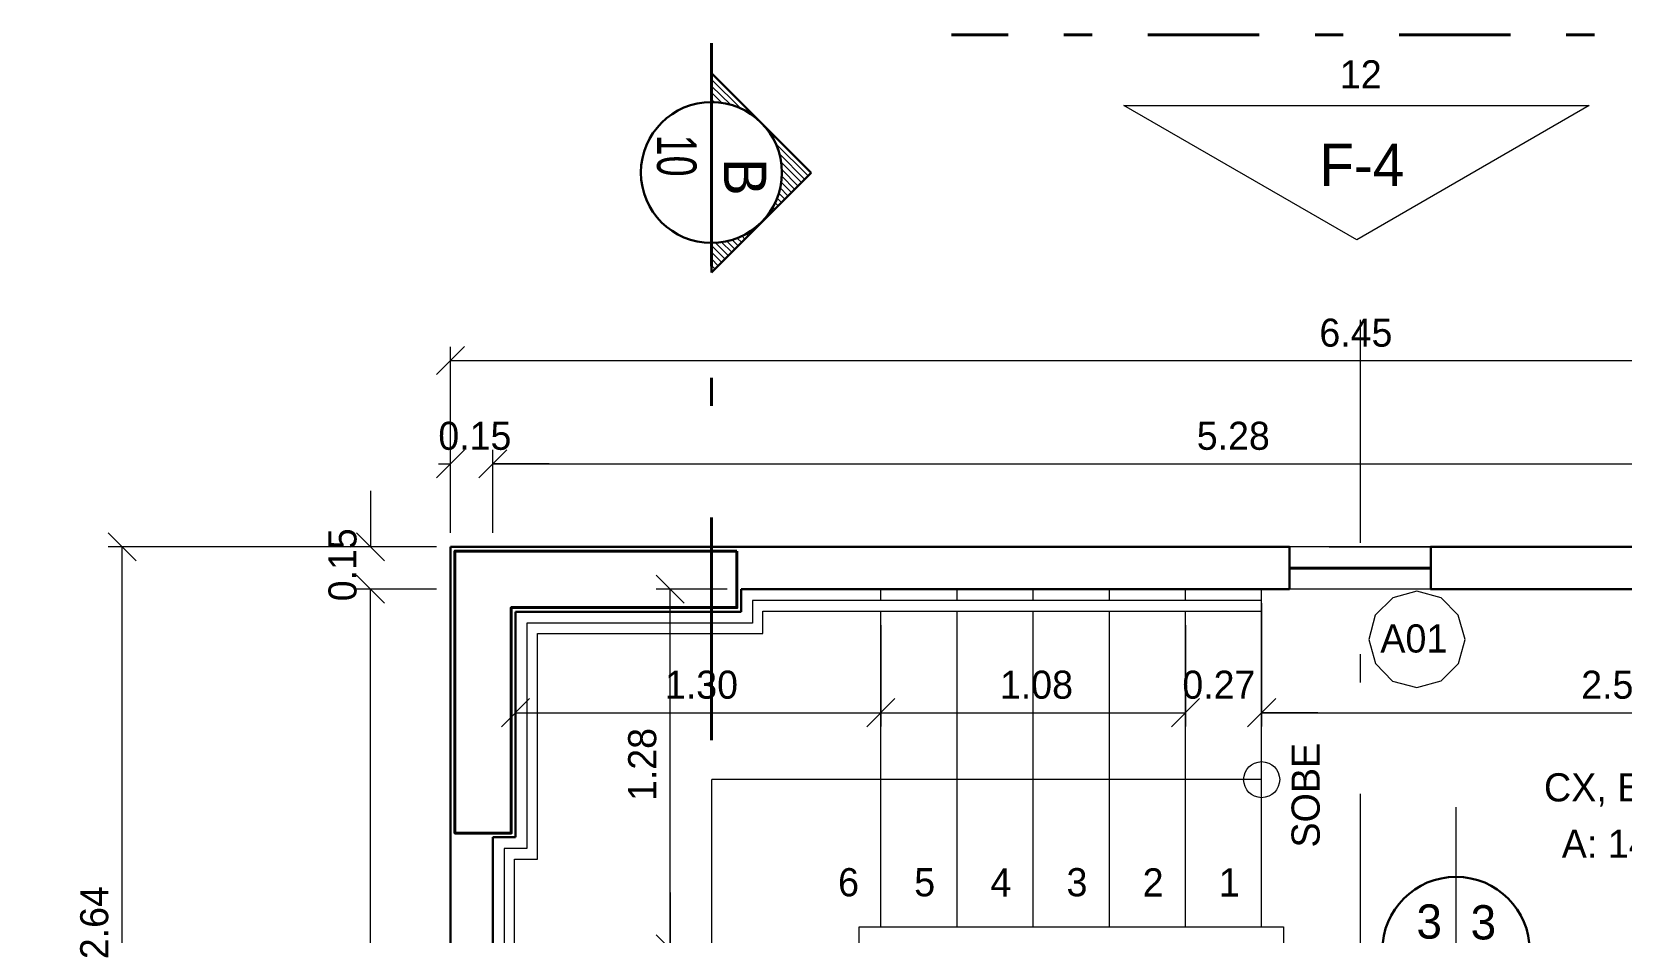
# Model space of a CAD drawing. Header units: metres. Extents: x 2.9 to 62.3, y 8 to 50.1.
# Drawn here: x 25.79 to 31.43, y 25.36 to 28.55 of the extents above; entities that cross this region are included whole.
import ezdxf
from ezdxf.enums import TextEntityAlignment as Align

# ---------------------------------------------------------------- set-up
doc = ezdxf.new("R2010")
doc.units = ezdxf.units.M
doc.header["$MEASUREMENT"] = 0
doc.linetypes.add('DGN Style 2', pattern=[0.98853, 0.593118, -0.395412])
doc.linetypes.add('DGN Style 4', pattern=[1.582636, 0.790824, -0.395412, 0.00098853, -0.395412])
doc.layers.get('Defpoints').update_dxf_attribs({"lineweight": 0})
for name, color, linetype, lineweight in [('Level 12', 7, 'Continuous', 0), ('Level 24-1', 7, 'Continuous', 0), ('Level 3', 7, 'Continuous', 0), ('Level 43', 7, 'Continuous', 0), ('Level 44', 7, 'Continuous', 0)]:
    doc.layers.add(name, color=color, linetype=linetype, lineweight=lineweight)
doc.styles.add('Style-INTL_ENGINEERING', font='INTL_ENGINEERING.shx')
doc.dimstyles.get("Standard").update_dxf_attribs({"dimtxt": 0.18, "dimasz": 0.18, "dimexe": 0.18, "dimexo": 0.0625, "dimgap": 0.09, "dimtad": 0, "dimtih": 1, "dimtoh": 1, "dimdec": 4, "dimzin": 1, "dimdsep": 46, "dimtxsty": 'Standard', "dimcen": 0, "dimadec": 0, "dimazin": 0, "dimtfac": 1, "dimtdec": 4, "dimtofl": 0, "dimtmove": 0, "dimatfit": 3, "dimfxl": 0, "dimtolj": 1, "dimtzin": 1, "dimarcsym": 0})

# ---------------------------------------------------------------- blocks, each defined once
blk = doc.blocks.new('*D69')
at = {"layer": 'Defpoints'}
for p in [(30.4995, 27.3854), (33.7253, 27.3854), (27.2738, 26.7246), (33.7253, 26.7246)]:
    blk.add_point(p, dxfattribs=at)
at = {"layer": 'Level 43', "color": 2, "linetype": 'Continuous', "lineweight": 0}
for p, q in [((27.2241, 27.3357), (27.3236, 27.4352)), ((27.2738, 26.7741), (27.2738, 27.4349)), ((33.775, 27.4352), (33.6755, 27.3357)), ((33.7253, 26.7741), (33.7253, 27.4349)), ((27.2738, 27.3854), (33.7253, 27.3854))]:
    blk.add_line(p, q, dxfattribs=at)
at = {"layer": 'Level 43', "color": 2, "linetype": 'Continuous', "lineweight": 0, "style": 'Style-INTL_ENGINEERING'}
blk.add_text('6.45', height=0.0995, dxfattribs=at).set_placement((30.355, 27.4847), align=Align.MIDDLE_LEFT)
blk = doc.blocks.new('_Oblique')
at = {"color": 0, "linetype": 'ByBlock', "lineweight": -2}
blk.add_line((0.5, 0.5), (-0.5, -0.5), dxfattribs=at)
blk = doc.blocks.new('*D71')
at = {"layer": 'Defpoints'}
for p in [(30.062, 27.0195), (32.7002, 27.0195), (27.4238, 26.7246), (32.7002, 26.5746)]:
    blk.add_point(p, dxfattribs=at)
at = {"layer": 'Level 43', "color": 2, "linetype": 'Continuous', "lineweight": 0}
for p, q in [((27.3741, 26.9698), (27.4736, 27.0693)), ((27.4238, 26.7741), (27.4238, 27.069)), ((32.75, 27.0693), (32.6505, 26.9698)), ((32.7002, 26.6241), (32.7002, 27.069)), ((27.4238, 27.0195), (32.7002, 27.0195))]:
    blk.add_line(p, q, dxfattribs=at)
at = {"layer": 'Level 43', "color": 2, "linetype": 'Continuous', "lineweight": 0, "style": 'Style-INTL_ENGINEERING'}
blk.add_text('5.28', height=0.0995, dxfattribs=at).set_placement((29.9202, 27.1188), align=Align.MIDDLE_LEFT)
blk = doc.blocks.new('*D70')
at = {"layer": 'Defpoints'}
for p in [(27.3488, 27.0195), (27.4238, 27.0195), (27.2738, 26.7246), (27.4238, 26.7246)]:
    blk.add_point(p, dxfattribs=at)
at = {"layer": 'Level 43', "color": 2, "linetype": 'Continuous', "lineweight": 0}
for p, q in [((27.3236, 27.0693), (27.2241, 26.9698)), ((27.2738, 26.7741), (27.2738, 27.069)), ((27.3741, 26.9698), (27.4736, 27.0693)), ((27.4238, 26.7741), (27.4238, 27.069)), ((27.2309, 27.0195), (27.2738, 27.0195)), ((27.6233, 27.0195), (27.4238, 27.0195))]:
    blk.add_line(p, q, dxfattribs=at)
at = {"layer": 'Level 43', "color": 2, "linetype": 'Continuous', "lineweight": 0, "style": 'Style-INTL_ENGINEERING'}
blk.add_text('0.15', height=0.0995, dxfattribs=at).set_placement((27.2309, 27.1188), align=Align.MIDDLE_LEFT)
blk = doc.blocks.new('*D82')
at = {"layer": 'Defpoints'}
for p in [(26.9902, 26.5746), (27.2738, 26.5746), (26.9902, 24.9318), (27.6045, 23.289)]:
    blk.add_point(p, dxfattribs=at)
at = {"layer": 'Level 43', "color": 2, "linetype": 'Continuous', "lineweight": 0}
for p, q in [((26.9404, 26.6244), (27.0399, 26.5249)), ((27.2243, 26.5746), (26.9407, 26.5746)), ((26.9902, 23.289), (26.9902, 26.5746)), ((27.0399, 23.2393), (26.9404, 23.3388)), ((27.555, 23.289), (26.9407, 23.289))]:
    blk.add_line(p, q, dxfattribs=at)
at = {"layer": 'Level 43', "color": 2, "linetype": 'Continuous', "lineweight": 0, "style": 'Style-INTL_ENGINEERING'}
blk.add_text('3.29', height=0.0995, rotation=90, dxfattribs=at).set_placement((26.8909, 24.7896), align=Align.MIDDLE_LEFT)
blk = doc.blocks.new('*D83')
at = {"layer": 'Defpoints'}
for p in [(26.9902, 26.7246), (27.2738, 26.7246), (26.9902, 26.6496), (27.2738, 26.5746)]:
    blk.add_point(p, dxfattribs=at)
at = {"layer": 'Level 43', "color": 2, "linetype": 'Continuous', "lineweight": 0}
for p, q in [((26.9902, 26.9241), (26.9902, 26.7246)), ((27.0399, 26.6749), (26.9404, 26.7744)), ((27.2243, 26.7246), (26.9407, 26.7246)), ((26.9404, 26.6244), (27.0399, 26.5249)), ((27.2243, 26.5746), (26.9407, 26.5746)), ((26.9902, 26.5317), (26.9902, 26.5746))]:
    blk.add_line(p, q, dxfattribs=at)
at = {"layer": 'Level 43', "color": 2, "linetype": 'Continuous', "lineweight": 0, "style": 'Style-INTL_ENGINEERING'}
blk.add_text('0.15', height=0.0995, rotation=90, dxfattribs=at).set_placement((26.8909, 26.5317), align=Align.MIDDLE_LEFT)
blk = doc.blocks.new('*D138')
at = {"layer": 'Defpoints'}
for p in [(28.8002, 26.4971), (29.8803, 26.4971), (29.3403, 26.1366), (29.8803, 26.1366)]:
    blk.add_point(p, dxfattribs=at)
at = {"layer": 'Level 43', "color": 2, "linetype": 'Continuous', "lineweight": 0}
for p, q in [((28.8002, 26.4476), (28.8002, 26.0871)), ((29.8803, 26.4476), (29.8803, 26.0871)), ((28.7505, 26.0869), (28.85, 26.1864)), ((29.93, 26.1864), (29.8305, 26.0869)), ((28.8002, 26.1366), (29.8803, 26.1366))]:
    blk.add_line(p, q, dxfattribs=at)
at = {"layer": 'Level 43', "color": 2, "linetype": 'Continuous', "lineweight": 0, "style": 'Style-INTL_ENGINEERING'}
blk.add_text('1.08', height=0.0995, dxfattribs=at).set_placement((29.2223, 26.2359), align=Align.MIDDLE_LEFT)
blk = doc.blocks.new('*D139')
at = {"layer": 'Defpoints'}
for p in [(30.1502, 26.5746), (29.8803, 26.4971), (30.0153, 26.1366), (30.1502, 26.1366)]:
    blk.add_point(p, dxfattribs=at)
at = {"layer": 'Level 43', "color": 2, "linetype": 'Continuous', "lineweight": 0}
for p, q in [((30.1502, 26.5251), (30.1502, 26.0871)), ((29.8803, 26.4476), (29.8803, 26.0871)), ((29.93, 26.1864), (29.8305, 26.0869)), ((30.1005, 26.0869), (30.2, 26.1864)), ((29.6808, 26.1366), (29.8803, 26.1366)), ((30.3498, 26.1366), (30.1502, 26.1366))]:
    blk.add_line(p, q, dxfattribs=at)
at = {"layer": 'Level 43', "color": 2, "linetype": 'Continuous', "lineweight": 0, "style": 'Style-INTL_ENGINEERING'}
blk.add_text('0.27', height=0.0995, dxfattribs=at).set_placement((29.8691, 26.2359), align=Align.MIDDLE_LEFT)
blk = doc.blocks.new('*D140')
at = {"layer": 'Defpoints'}
for p in [(30.1502, 26.5746), (32.7002, 26.5746), (31.4252, 26.1366), (32.7002, 26.1366)]:
    blk.add_point(p, dxfattribs=at)
at = {"layer": 'Level 43', "color": 2, "linetype": 'Continuous', "lineweight": 0}
for p, q in [((30.1502, 26.5251), (30.1502, 26.0871)), ((32.7002, 26.5251), (32.7002, 26.0871)), ((30.1005, 26.0869), (30.2, 26.1864)), ((32.75, 26.1864), (32.6505, 26.0869)), ((30.1502, 26.1366), (32.7002, 26.1366))]:
    blk.add_line(p, q, dxfattribs=at)
at = {"layer": 'Level 43', "color": 2, "linetype": 'Continuous', "lineweight": 0, "style": 'Style-INTL_ENGINEERING'}
blk.add_text('2.55', height=0.0995, dxfattribs=at).set_placement((31.2834, 26.2359), align=Align.MIDDLE_LEFT)
blk = doc.blocks.new('*D137')
at = {"layer": 'Defpoints'}
for p in [(27.5045, 26.4942), (28.8002, 26.4971), (28.1524, 26.1366), (28.8002, 26.1366)]:
    blk.add_point(p, dxfattribs=at)
at = {"layer": 'Level 43', "color": 2, "linetype": 'Continuous', "lineweight": 0}
for p, q in [((27.5045, 26.4447), (27.5045, 26.0871)), ((28.8002, 26.4476), (28.8002, 26.0871)), ((27.4548, 26.0869), (27.5543, 26.1864)), ((28.85, 26.1864), (28.7505, 26.0869)), ((27.5045, 26.1366), (28.8002, 26.1366))]:
    blk.add_line(p, q, dxfattribs=at)
at = {"layer": 'Level 43', "color": 2, "linetype": 'Continuous', "lineweight": 0, "style": 'Style-INTL_ENGINEERING'}
blk.add_text('1.30', height=0.0995, dxfattribs=at).set_placement((28.0345, 26.2359), align=Align.MIDDLE_LEFT)
blk = doc.blocks.new('*U386')
at = {"layer": 'Level 44', "color": 4, "linetype": 'Continuous', "lineweight": 0, "flags": 128}
blk.add_lwpolyline([(0.00342, 0), (0.00294, 0.00172), (0.00172, 0.00296), (0, 0.00342), (-0.00171, 0.00296), (-0.00296, 0.00172), (-0.00341, 0), (-0.00294, -0.00171), (-0.00172, -0.00295), (-0.00001, -0.00341), (0.00173, -0.00294), (0.00295, -0.00171)], close=True, dxfattribs=at)
at = {"layer": 'Level 44', "color": 4, "linetype": 'Continuous', "lineweight": 0, "style": 'Style-INTL_ENGINEERING'}
blk.add_text('A01', height=0.001999, rotation=359.9999, dxfattribs=at).set_placement((-0.00259, -0.00093))
blk = doc.blocks.new('INDESP_1')
at = {"layer": 'Level 3', "color": 131, "linetype": 'Continuous', "lineweight": 0}
for p, q in [((0.01506, -0.01302), (0.01507, 0.01257)), ((0.00001, 0), (0.03099, 0))]:
    blk.add_line(p, q, dxfattribs=at)
at = {"layer": 'Level 3', "color": 131, "linetype": 'Continuous', "lineweight": 13}
blk.add_line((0.0221, 0), (0.02213, 0.00002), dxfattribs=at)
at = {"layer": 'Level 3', "color": 131, "linetype": 'Continuous', "lineweight": 30}
blk.add_circle((0.01505, 0.00001), 0.00645, dxfattribs=at)
at = {"layer": 'Level 3', "color": 131, "linetype": 'Continuous', "lineweight": 30, "style": 'Style-INTL_ENGINEERING'}
for s, p in [('3', (0.01159, 0.00105)), ('3', (0.01633, 0.00098)), ('1', (0.01167, -0.00425))]:
    blk.add_text(s, height=0.003, rotation=0, dxfattribs=at).set_placement(p)
blk = doc.blocks.new('*U443')
at = {"layer": 'Level 3', "color": 2, "linetype": 'DGN Style 4', "lineweight": 40}
blk.add_line((-0.0443, 6.0394), (-0.0447, 8.5529), dxfattribs=at)
at = {"layer": 'Level 3', "color": 2, "linetype": 'Continuous', "lineweight": 30}
for p, q in [((-0.0454, 8.3031), (-0.0451, 8.406)), ((-0.0451, 8.406), (0.308, 8.0529)), ((0.308, 8.0529), (-0.0446, 7.699)), ((-0.0446, 7.699), (-0.0454, 7.803))]:
    blk.add_line(p, q, dxfattribs=at)
at = {"layer": 'Level 3', "color": 2, "linetype": 'Continuous', "lineweight": 13}
for p, q in [((-0.0449, 8.384), (0.0591, 8.2804)), ((-0.0446, 8.3599), (0.0223, 8.2945)), ((-0.0453, 8.3127), (-0.0335, 8.302)), ((-0.0444, 8.3369), (-0.0075, 8.2998)), ((0.1824, 8.157), (0.2975, 8.0418)), ((0.1963, 8.1197), (0.2854, 8.0304)), ((0.2017, 8.0899), (0.2744, 8.0179)), ((0.2045, 8.0642), (0.2619, 8.0062)), ((0.2024, 8.0197), (0.2384, 7.9832)), ((0.2044, 8.0405), (0.2503, 7.9939)), ((0.1885, 7.9621), (0.2033, 7.9468)), ((0.1944, 7.9799), (0.2156, 7.9588)), ((0.1992, 7.9988), (0.2257, 7.9709)), ((0.1545, 7.902), (0.1561, 7.9)), ((0.1641, 7.9161), (0.1679, 7.9119)), ((0.1732, 7.9299), (0.1791, 7.9239)), ((0.1812, 7.9459), (0.1914, 7.936)), ((0.079, 7.836), (0.0854, 7.8292)), ((0.0934, 7.8452), (0.0973, 7.841)), ((0.1075, 7.8548), (0.1091, 7.8529)), ((0.1442, 7.8893), (0.1445, 7.8877)), ((-0.0446, 7.795), (0.0026, 7.7469)), ((-0.0295, 7.8028), (0.0143, 7.7592)), ((-0.0085, 7.8048), (0.0263, 7.7717)), ((0.0113, 7.809), (0.0384, 7.782)), ((0.0302, 7.8138), (0.0496, 7.794)), ((0.0473, 7.8199), (0.0619, 7.8061)), ((0.0635, 7.8278), (0.0733, 7.8177)), ((-0.045, 7.771), (-0.0086, 7.7348)), ((-0.0448, 7.748), (-0.0208, 7.7227)), ((-0.0446, 7.7238), (-0.033, 7.7124)), ((-0.0444, 7.7008), (-0.0446, 7.7001))]:
    blk.add_line(p, q, dxfattribs=at)
at = {"layer": 'Level 3', "color": 2, "linetype": 'Continuous', "lineweight": 30}
blk.add_circle((-0.0451, 8.0536), 0.25, dxfattribs=at)
at = {"layer": 'Level 3', "color": 2, "linetype": 'Continuous', "lineweight": 13}
blk.add_arc((-0.0451, 8.0536), 0.25, 270.0007, 90.0007, dxfattribs=at)
for p in [(0.1203, 7.8649), (0.1321, 7.8768)]:
    blk.add_point(p, dxfattribs=at)
at = {"layer": 'Level 3', "color": 2, "linetype": 'Continuous', "lineweight": 13, "style": 'Style-INTL_ENGINEERING', "width": 0.714283}
blk.add_text('10', height=0.13999, rotation=270.0007, dxfattribs=at).set_placement((-0.168, 8.0391), align=Align.MIDDLE_RIGHT)
at = {"layer": 'Level 3', "color": 2, "linetype": 'Continuous', "lineweight": 30, "style": 'Style-INTL_ENGINEERING'}
blk.add_text('B', height=0.15, rotation=270.0007, dxfattribs=at).set_placement((-0.0005, 8.105))
blk = doc.blocks.new('*U449')
at = {"layer": 'Level 3', "color": 2, "linetype": 'DGN Style 4', "lineweight": 40}
blk.add_line((-0.729, -2.874), (-0.729, 2.873), dxfattribs=at)
at = {"layer": 'Level 3', "color": 2, "linetype": 'Continuous', "lineweight": 13, "extrusion": (0, 0, -1), "flags": 128}
blk.add_lwpolyline([(0.228, 1.65), (0.228, -1.651), (-0.726, -0.002)], close=True, dxfattribs=at)
at = {"layer": 'Level 3', "color": 2, "linetype": 'Continuous', "lineweight": 30, "extrusion": (0, 0, -1), "style": 'Style-INTL_ENGINEERING'}
blk.add_text('F-4', height=0.3001, rotation=269.9993, dxfattribs=at).set_placement((-0.194, -0.038), align=Align.MIDDLE_CENTER)
at = {"layer": 'Level 3', "color": 2, "linetype": 'Continuous', "lineweight": 13, "extrusion": (0, 0, -1), "style": 'Style-INTL_ENGINEERING'}
blk.add_text('12', height=0.2, rotation=269.9993, dxfattribs=at).set_placement((0.448, -0.03), align=Align.MIDDLE_CENTER)
blk = doc.blocks.new('*D457')
at = {"layer": 'Defpoints'}
for p in [(26.1099, 26.7246), (27.2738, 26.7246), (26.1099, 25.4068), (27.1735, 24.089)]:
    blk.add_point(p, dxfattribs=at)
at = {"layer": 'Level 43', "color": 2, "linetype": 'Continuous', "lineweight": 0}
for p, q in [((26.0601, 26.7744), (26.1596, 26.6749)), ((27.2243, 26.7246), (26.0604, 26.7246)), ((26.1099, 24.089), (26.1099, 26.7246)), ((26.1596, 24.0393), (26.0601, 24.1388)), ((27.124, 24.089), (26.0604, 24.089))]:
    blk.add_line(p, q, dxfattribs=at)
at = {"layer": 'Level 43', "color": 2, "linetype": 'Continuous', "lineweight": 0, "style": 'Style-INTL_ENGINEERING'}
blk.add_text('2.64', height=0.0995, rotation=90, dxfattribs=at).set_placement((26.0106, 25.2623), align=Align.MIDDLE_LEFT)
blk = doc.blocks.new('*D470')
at = {"layer": 'Defpoints'}
for p in [(28.053, 25.299), (28.112, 25.299), (28.053, 25.164), (28.112, 25.029)]:
    blk.add_point(p, dxfattribs=at)
at = {"layer": 'Level 43', "color": 2, "linetype": 'Continuous', "lineweight": 0}
for p, q in [((28.053, 25.4985), (28.053, 25.299)), ((28.1027, 25.2493), (28.0032, 25.3488)), ((28.0625, 25.299), (28.0035, 25.299)), ((28.0032, 25.0788), (28.1027, 24.9793)), ((28.0625, 25.029), (28.0035, 25.029)), ((28.053, 24.8295), (28.053, 25.029))]:
    blk.add_line(p, q, dxfattribs=at)
at = {"layer": 'Level 43', "color": 2, "linetype": 'Continuous', "lineweight": 0, "style": 'Style-INTL_ENGINEERING'}
blk.add_text('0.27', height=0.0995, rotation=90, dxfattribs=at).set_placement((27.9537, 25.0179), align=Align.MIDDLE_LEFT)
blk = doc.blocks.new('*D471')
at = {"layer": 'Defpoints'}
for p in [(28.053, 26.5746), (28.3045, 26.5746), (28.053, 25.9368), (28.112, 25.299)]:
    blk.add_point(p, dxfattribs=at)
at = {"layer": 'Level 43', "color": 2, "linetype": 'Continuous', "lineweight": 0}
for p, q in [((28.0032, 26.6244), (28.1027, 26.5249)), ((28.255, 26.5746), (28.0035, 26.5746)), ((28.053, 25.299), (28.053, 26.5746)), ((28.1027, 25.2493), (28.0032, 25.3488)), ((28.0625, 25.299), (28.0035, 25.299))]:
    blk.add_line(p, q, dxfattribs=at)
at = {"layer": 'Level 43', "color": 2, "linetype": 'Continuous', "lineweight": 0, "style": 'Style-INTL_ENGINEERING'}
blk.add_text('1.28', height=0.0995, rotation=90, dxfattribs=at).set_placement((27.9537, 25.8232), align=Align.MIDDLE_LEFT)
blk = doc.blocks.new('J140B_')
at = {"color": 7, "linetype": 'Continuous', "lineweight": 30}
for p, q in [((0, 0), (0, 0.15)), ((0.5001, 0), (0.5, 0.15))]:
    blk.add_line(p, q, dxfattribs=at)
at = {"color": 7, "linetype": 'Continuous', "lineweight": 0}
for p, q in [((0, 0.15), (0.5, 0.15)), ((0, 0), (0.5001, 0))]:
    blk.add_line(p, q, dxfattribs=at)
at = {"color": 7, "linetype": 'Continuous', "lineweight": 40}
blk.add_line((0, 0.075), (0.5001, 0.075), dxfattribs=at)

msp = doc.modelspace()

# ---------------------------------------------------------------- linework, layer by layer
at = {"layer": 'Level 24-1', "color": 7, "linetype": 'DGN Style 2', "lineweight": 0, "flags": 128}
msp.add_lwpolyline([(33.7253, 21.9391), (38.0346, 21.939), (38.0346, 22.689), (46.8646, 22.689), (46.8646, 21.289), (50.6245, 21.289), (50.6245, 14.579), (49.9246, 14.579), (49.9246, 14.079), (49.3745, 13.529), (39.8467, 13.529), (39.2267, 12.909), (31.9114, 12.909), (31.6938, 13.1263), (29.3053, 13.1263), (29.0877, 12.909), (21.7724, 12.909), (21.1524, 13.529), (11.6245, 13.529), (11.0746, 14.079), (11.0746, 14.579), (10.3745, 14.579), (10.3745, 21.289), (14.1346, 21.289), (14.1346, 22.689), (22.9645, 22.689), (22.9645, 21.939), (27.2738, 21.939), (27.2738, 26.7246), (33.7241, 26.7246), (33.7253, 21.9391)], dxfattribs=at)
at = {"layer": 'Level 43', "color": 3, "linetype": 'DGN Style 4', "lineweight": 0}
msp.add_line((30.4996, 27.5301), (30.4996, 11.4338), dxfattribs=at)
at = {"layer": 'Level 43', "color": 7, "linetype": 'Continuous', "lineweight": 30}
for p, q in [((27.2738, 26.7246), (30.2495, 26.7246)), ((27.2738, 24.089), (27.2738, 26.7246)), ((30.7495, 26.7246), (33.7253, 26.7246)), ((28.3045, 26.5746), (30.2495, 26.5746)), ((28.3045, 26.4946), (28.3045, 26.5746)), ((30.7495, 26.5746), (32.7002, 26.5746)), ((27.5045, 26.4942), (28.3045, 26.4946)), ((27.5045, 25.6946), (27.5045, 26.4942)), ((27.4238, 24.373), (27.4238, 25.6946)), ((27.4238, 25.6946), (27.5045, 25.6946))]:
    msp.add_line(p, q, dxfattribs=at)
at = {"layer": 'Level 43', "color": 230, "linetype": 'Continuous', "lineweight": 0}
for p, q in [((28.8002, 26.5346), (28.8002, 26.5746)), ((29.0703, 26.5346), (29.0703, 26.5746)), ((29.3403, 26.5346), (29.3403, 26.5746)), ((29.6103, 26.5346), (29.6103, 26.5746)), ((29.8803, 26.5346), (29.8803, 26.5746)), ((30.1502, 25.3765), (30.1502, 26.5746)), ((28.8002, 25.3765), (28.8002, 26.4971)), ((29.0703, 25.3765), (29.0703, 26.4971)), ((29.3403, 25.3765), (29.3403, 26.4971)), ((29.6103, 25.3765), (29.6103, 26.4971)), ((29.8803, 25.3765), (29.8803, 26.4971)), ((30.1502, 25.899), (28.2003, 25.899)), ((28.2003, 23.889), (28.2003, 25.899))]:
    msp.add_line(p, q, dxfattribs=at)
at = {"layer": 'Level 43', "color": 131, "linetype": 'Continuous', "lineweight": 40, "flags": 128}
msp.add_lwpolyline([(28.2895, 26.7096), (27.2895, 26.7096), (27.2895, 25.7096), (27.4895, 25.7096), (27.4895, 26.5096), (28.2895, 26.5096)], close=True, dxfattribs=at)
at = {"layer": 'Level 43', "color": 171, "linetype": 'Continuous', "lineweight": 13, "flags": 128}
for points in [[(30.1502, 26.5346), (28.3445, 26.5346), (28.3445, 26.4546), (27.5445, 26.4546), (27.5445, 25.6546), (27.4638, 25.6546), (27.4638, 24.4096), (27.6445, 24.4096), (27.6445, 23.329), (31.3103, 23.329), (31.3103, 24.759), (31.2727, 24.759), (31.2727, 23.3665), (27.682, 23.3665), (27.682, 24.4471), (27.5013, 24.4471), (27.5013, 25.6171), (27.582, 25.6171), (27.582, 26.4171), (28.382, 26.4171), (28.382, 26.4971), (30.1502, 26.4971)], [(30.2278, 24.4115), (28.7228, 24.4115), (28.7228, 25.3765), (30.2278, 25.3765)]]:
    msp.add_lwpolyline(points, close=True, dxfattribs=at)
at = {"layer": 'Level 43', "color": 230, "linetype": 'Continuous', "lineweight": 0}
msp.add_circle((30.1503, 25.899), 0.0639, dxfattribs=at)

# ---------------------------------------------------------------- block references
at = {"layer": 'Level 3', "color": 2, "linetype": 'Continuous', "lineweight": 30}
msp.add_blockref('*U443', (28.2443, 19.9991), dxfattribs=at)
at = {"layer": 'Level 3', "color": 2, "linetype": 'Continuous', "lineweight": 13, "extrusion": (0, 0, -1), "xscale": 0.4998882411011977, "yscale": 0.4998882411011977, "zscale": 0.4998882411011977, "rotation": 270}
msp.add_blockref('*U449', (-30.4866, 28.1769), dxfattribs=at)
at = {"layer": 'Level 3', "color": 131, "linetype": 'Continuous', "lineweight": 30, "xscale": 40.50002794240174, "yscale": 40.50002794240174, "zscale": 40.50002794240174, "rotation": 0.0006587766262007}
msp.add_blockref('INDESP_1', (30.2299, 25.2925), dxfattribs=at)
at = {"layer": 'Level 43', "color": 7, "linetype": 'Continuous', "lineweight": 30, "xscale": 0.9999953433792164, "yscale": 0.9999953433792164, "rotation": 180}
msp.add_blockref('J140B_', (30.7496, 26.7246), dxfattribs=at)
at = {"layer": 'Level 44', "color": 4, "linetype": 'Continuous', "lineweight": 0, "xscale": 50.00000000487893, "yscale": 50.00000000487893, "zscale": 50.00000000487893, "rotation": 0.0008004141529982}
msp.add_blockref('*U386', (30.7005, 26.3964), dxfattribs=at)

# ---------------------------------------------------------------- texts
at = {"layer": 'Level 12', "color": 2, "linetype": 'Continuous', "lineweight": 13, "insert": (30.3069, 25.8439), "char_height": 0.1, "attachment_point": 5, "rotation": 90, "line_spacing_factor": 1.200006, "style": 'Style-INTL_ENGINEERING'}
msp.add_mtext('SOBE\\P', dxfattribs=at)
at = {"layer": 'Level 12', "color": 2, "linetype": 'Continuous', "lineweight": 13, "char_height": 0.1, "attachment_point": 5, "line_spacing_factor": 1.200006, "style": 'Style-INTL_ENGINEERING'}
for s, insert in [('CX, ESCADA\\PA: 14.29m2\\P', (31.5563, 25.771)), ('6\\P', (28.6854, 25.5345)), ('5\\P', (28.9554, 25.5345)), ('4\\P', (29.2254, 25.5345)), ('3\\P', (29.4954, 25.5345)), ('2\\P', (29.7654, 25.5345)), ('1\\P', (30.0354, 25.5345))]:
    msp.add_mtext(s, dxfattribs=dict(at, insert=insert))

# ---------------------------------------------------------------- dimensions: what is measured, and where the dimension line sits
at = {"layer": 'Level 43', "color": 2, "linetype": 'Continuous', "lineweight": 0}
for base, p1, p2, picture, middle in [((33.7253, 27.3854), (27.2738, 26.7246), (33.7253, 26.7246), '*D69', (30.4995, 27.3854)), ((32.7002, 27.0195), (27.4238, 26.7246), (32.7002, 26.5746), '*D71', (30.062, 27.0195)), ((30.1502, 26.1366), (29.8803, 26.4971), (30.1502, 26.5746), '*D139', (30.0153, 26.1366)), ((32.7002, 26.1366), (30.1502, 26.5746), (32.7002, 26.5746), '*D140', (31.4252, 26.1366)), ((28.8002, 26.1366), (27.5045, 26.4942), (28.8002, 26.4971), '*D137', (28.1524, 26.1366)), ((29.8803, 26.1366), (28.8002, 26.4971), (29.8803, 26.4971), '*D138', (29.3403, 26.1366))]:
    dim = msp.add_linear_dim(base=base, p1=p1, p2=p2, dimstyle='Standard', override={"dimtxt": 0.0995, "dimasz": 0.0995, "dimexe": 0.0495, "dimexo": 0.0495, "dimgap": 0.0495, "dimtad": 1, "dimtih": 0, "dimtoh": 0, "dimdec": 2, "dimzin": 3, "dimtxsty": 'Style-INTL_ENGINEERING', "dimblk": 'Oblique', "dimclre": 2, "dimtdec": 2, "dimatfit": 1, "dimfrac": 2, "dimtolj": 0, "dimtzin": 3, "dimlwe": 0}, dxfattribs=at)
    dim.commit()
    dim.dimension.update_dxf_attribs({"geometry": picture, "text_midpoint": middle})
dim = msp.add_linear_dim(base=(27.4238, 27.0195), p1=(27.2738, 26.7246), p2=(27.4238, 26.7246), dimstyle='Standard', override={"dimtxt": 0.0995, "dimasz": 0.0995, "dimexe": 0.0495, "dimexo": 0.0495, "dimgap": 0.0495, "dimtad": 1, "dimtih": 0, "dimtoh": 0, "dimdec": 2, "dimzin": 3, "dimtxsty": 'Style-INTL_ENGINEERING', "dimblk": 'Oblique', "dimclre": 2, "dimtdec": 2, "dimatfit": 1, "dimfrac": 2, "dimtolj": 0, "dimtzin": 3, "dimlwe": 0}, dxfattribs=at)
dim.commit()
dim.dimension.update_dxf_attribs({"geometry": '*D70', "text_midpoint": (27.3488, 27.0195), "dimtype": 160})
dim = msp.add_linear_dim(base=(26.9902, 26.7246), p1=(27.2738, 26.5746), p2=(27.2738, 26.7246), angle=90, dimstyle='Standard', override={"dimtxt": 0.0995, "dimasz": 0.0995, "dimexe": 0.0495, "dimexo": 0.0495, "dimgap": 0.0495, "dimtad": 1, "dimtih": 0, "dimtoh": 0, "dimdec": 2, "dimzin": 3, "dimtxsty": 'Style-INTL_ENGINEERING', "dimblk": 'Oblique', "dimclre": 2, "dimtdec": 2, "dimatfit": 1, "dimfrac": 2, "dimtolj": 0, "dimtzin": 3, "dimlwe": 0}, dxfattribs=at)
dim.commit()
dim.dimension.update_dxf_attribs({"geometry": '*D83', "text_midpoint": (26.9902, 26.6496), "dimtype": 160})
for base, p1, p2, picture, middle in [((26.1099, 26.7246), (27.1735, 24.089), (27.2738, 26.7246), '*D457', (26.1099, 25.4068)), ((26.9902, 26.5746), (27.6045, 23.289), (27.2738, 26.5746), '*D82', (26.9902, 24.9318)), ((28.053, 26.5746), (28.112, 25.299), (28.3045, 26.5746), '*D471', (28.053, 25.9368)), ((28.053, 25.299), (28.112, 25.029), (28.112, 25.299), '*D470', (28.053, 25.164))]:
    dim = msp.add_linear_dim(base=base, p1=p1, p2=p2, angle=90, dimstyle='Standard', override={"dimtxt": 0.0995, "dimasz": 0.0995, "dimexe": 0.0495, "dimexo": 0.0495, "dimgap": 0.0495, "dimtad": 1, "dimtih": 0, "dimtoh": 0, "dimdec": 2, "dimzin": 3, "dimtxsty": 'Style-INTL_ENGINEERING', "dimblk": 'Oblique', "dimclre": 2, "dimtdec": 2, "dimatfit": 1, "dimfrac": 2, "dimtolj": 0, "dimtzin": 3, "dimlwe": 0}, dxfattribs=at)
    dim.commit()
    dim.dimension.update_dxf_attribs({"geometry": picture, "text_midpoint": middle})

doc.saveas('drawing.dxf')
